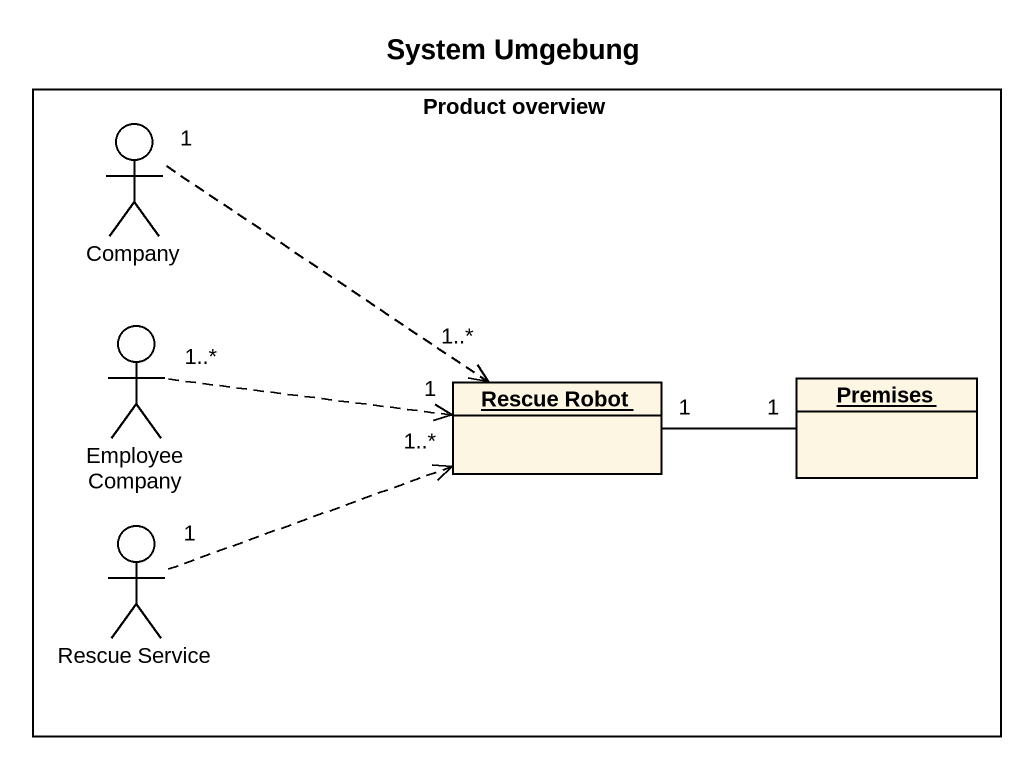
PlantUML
@startuml
title System Umgebung
allowmixing
hide circle
hide empty members
rectangle "Product overview" as Product_overview {
  actor Company
  actor "Employee Company" as Employee_Company
  object "Rescue Robot" as Rescue_Robot
  object Premises
  actor "Rescue Service" as Rescue_Service
}
Company "1" .right.> "1..*" Rescue_Robot
Employee_Company "1..*" .right.> "1" Rescue_Robot
Rescue_Robot "1" -right- "1" Premises
Rescue_Service "1" .right.> "1..*" Rescue_Robot
@enduml
